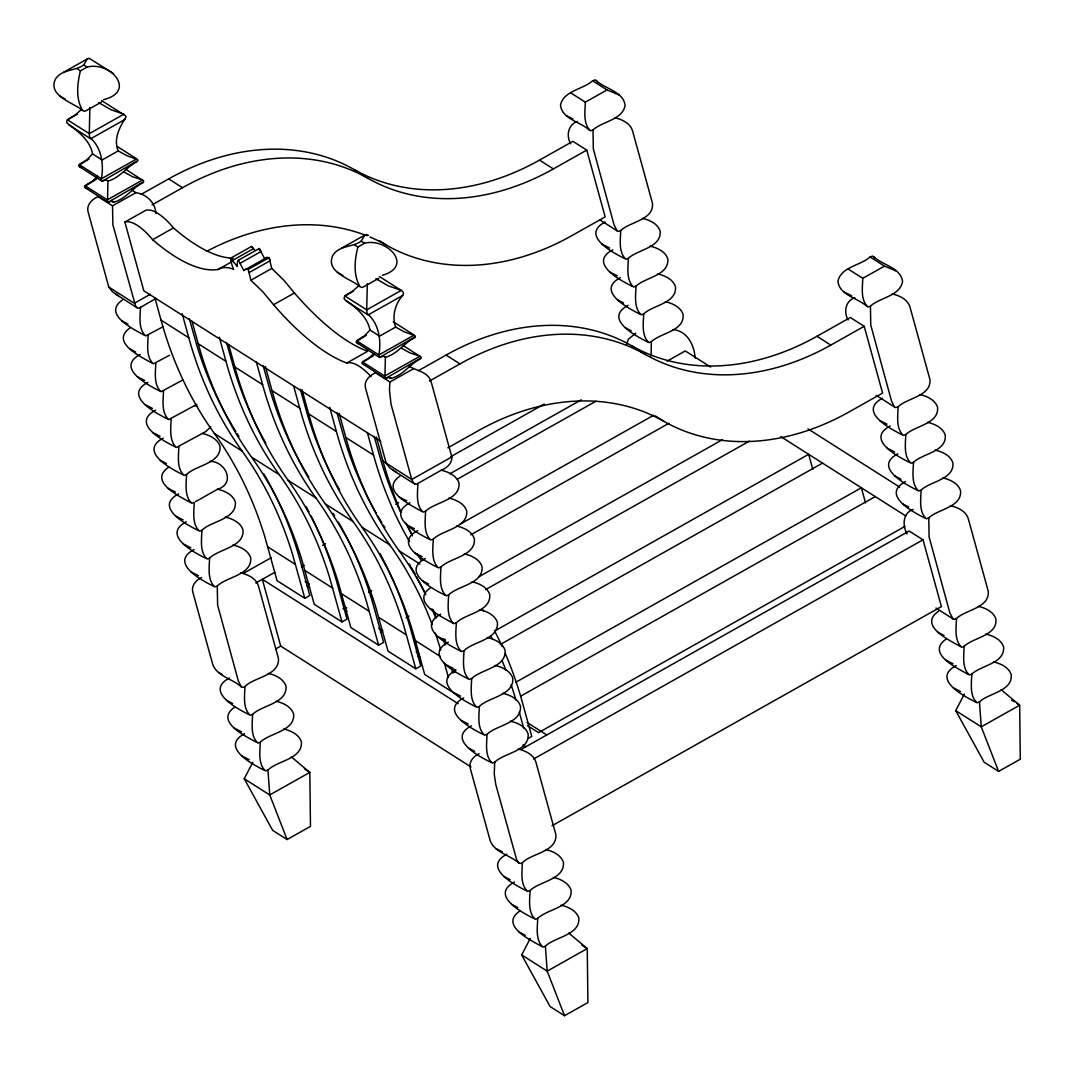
<?xml version="1.0" encoding="UTF-8"?>
<svg xmlns="http://www.w3.org/2000/svg" width="1074" height="1074" viewBox="0 0 1074 1074"><rect width="100%" height="100%" fill="white"/><g stroke="black" fill="none" stroke-linecap="round" stroke-linejoin="round"><path stroke-width="1.5" d="M155.851 213.431C155.314 202.382 146.44 194.26 135.915 192.649L112.542 205.805L112.877 224.882L135.646 306.144L137.714 308.077L139.378 307.996L155.488 298.747M140.466 307.204C140.17 316.521 138.116 329.087 145.702 335.947L163.167 326.63M148.145 335.088C147.85 344.405 145.796 356.971 153.381 363.831L169.491 355.279M155.824 362.972C155.529 372.289 153.475 384.854 161.06 391.715L182.701 380.048M163.503 390.855C163.208 400.172 161.167 412.738 168.739 419.598L196.904 404.334M171.182 418.739C170.887 428.056 168.846 440.622 176.418 447.482L205.765 431.587L210.799 426.821M178.875 446.623C178.566 455.94 176.525 468.506 184.097 475.366L186.554 474.507C195.629 465.203 221.445 463.606 219.982 446.234C217.445 438.742 209.403 435.131 202.248 433.466M186.554 474.507C186.258 483.824 184.204 496.389 191.79 503.25L194.233 502.39C193.938 511.707 191.884 524.273 199.469 531.133L201.912 530.274C210.987 520.971 236.804 519.373 235.34 502.001C232.803 494.51 224.775 490.899 217.606 489.234L195.589 501.625M201.912 530.274C201.617 539.591 199.563 552.157 207.148 559.017L209.591 558.158C218.666 548.854 244.496 547.257 243.019 529.885C240.482 522.394 232.454 518.782 225.285 517.118M209.591 558.158C209.296 567.475 207.242 580.041 214.827 586.901L217.27 586.042C226.359 576.738 252.175 575.14 250.698 557.768C248.161 550.277 240.133 546.666 232.964 545.001M217.27 586.042L217.619 605.105L238.361 680.997L241.341 686.85L243.744 687.347L244.939 686.514C253.934 677.117 279.764 675.747 278.435 658.456L258.378 585.652C255.854 578.161 247.812 574.55 240.643 572.885M244.966 686.568C244.684 695.643 242.617 708.424 250.202 715.244L252.618 714.385C261.694 705.121 287.47 703.497 285.979 686.152C283.469 678.687 275.468 675.076 268.339 673.411M252.618 714.385C252.336 723.688 250.296 736.214 257.867 743.06L260.27 742.228C269.346 732.951 295.122 731.34 293.645 713.982C291.121 706.517 283.133 702.893 275.991 701.241M260.27 742.228C259.975 751.518 257.935 764.057 265.506 770.904L267.95 770.031C277.038 760.741 302.855 759.143 301.378 741.772C298.854 734.307 290.866 730.682 283.724 729.018M413.342 368.838L389.969 381.995L389.446 389.849L391.017 404.146L411.758 479.46L413.584 483.018L416.256 484.347L441.28 470.224C446.65 468.022 452.329 463.297 451.832 456.92L431.077 381.606C427.908 371.228 415.557 370.96 408.093 365.509M417.907 483.381C417.611 492.697 415.557 505.263 423.143 512.137L425.586 511.264C434.661 501.974 460.478 500.363 459.014 482.991C456.477 475.5 448.435 471.889 441.28 470.224M425.586 511.264C425.291 520.581 423.237 533.147 430.822 540.021L433.265 539.148C442.34 529.858 468.157 528.247 466.693 510.875C464.156 503.384 456.128 499.772 448.959 498.108M433.265 539.148C432.97 548.465 430.916 561.031 438.501 567.904L440.944 567.032C450.019 557.742 475.849 556.131 474.372 538.759C471.835 531.268 463.807 527.656 456.638 525.991M440.944 567.032C440.649 576.349 438.595 588.914 446.18 595.788L448.623 594.915C457.712 585.625 483.528 584.014 482.051 566.642C479.514 559.151 471.486 555.54 464.317 553.875M448.623 594.915C448.328 604.232 446.274 616.798 453.859 623.672L456.302 622.799C465.391 613.509 491.207 611.898 489.731 594.526C487.207 587.035 479.165 583.424 471.996 581.759M456.302 622.799C456.007 632.116 453.953 644.682 461.538 651.556L463.981 650.683C473.07 641.393 498.886 639.782 497.41 622.41C494.886 614.919 486.844 611.307 479.675 609.643M463.981 650.683C463.686 660 461.632 672.566 469.217 679.439L471.661 678.567C480.749 669.277 506.566 667.666 505.089 650.294C502.565 642.802 494.523 639.191 487.354 637.526M471.661 678.567C471.365 687.884 469.325 700.449 476.896 707.323L479.34 706.45C488.428 697.16 514.245 695.549 512.768 678.177C510.244 670.686 502.202 667.075 495.033 665.41M479.34 706.45C479.044 715.767 477.004 728.333 484.575 735.207L487.032 734.334C496.107 725.044 521.924 723.433 520.46 706.061C517.923 698.57 509.882 694.959 502.713 693.294M487.032 734.334C486.737 743.651 484.683 756.217 492.254 763.09L494.711 762.218C503.787 752.928 529.603 751.317 528.139 733.945C525.602 726.454 517.561 722.842 510.405 721.178M494.711 762.218L494.255 774.018L495.745 784.382L516.661 859.75L518.782 863.026L521.172 863.523L522.38 862.691C531.375 853.306 557.205 851.924 555.862 834.632L535.819 761.828C533.281 754.337 525.24 750.726 518.084 749.061M618.785 94.848L607.052 89.934L585.343 102.151C585.048 111.441 582.981 123.993 590.566 130.827L592.996 129.941C602.339 121.295 622.222 120.113 625.122 105.534C623.538 91.384 604.877 88.954 596.258 80.537L595.063 79.892L592.62 80.778C583.276 89.424 563.407 90.605 560.494 105.185C562.091 119.335 580.739 121.765 589.371 130.182M522.394 862.744C522.125 871.819 520.044 884.614 527.643 891.42L530.059 890.574C539.135 881.298 564.897 879.687 563.42 862.341C560.91 854.837 552.815 851.293 545.753 849.534M592.996 129.941L593.331 148.977L614.086 224.896L617.08 230.803L618.275 231.447L620.718 230.561C629.512 221.794 654.133 220.009 652.482 203.281L632.425 130.451C629.901 122.973 621.859 119.375 614.704 117.724M530.059 890.574C529.764 899.864 527.737 912.403 535.308 919.25L537.698 918.418C546.773 909.141 572.563 907.517 571.086 890.158C568.562 882.694 560.574 879.082 553.432 877.418M537.698 918.418C537.416 927.708 535.376 940.247 542.947 947.08L545.391 946.221C554.466 936.917 580.282 935.32 578.819 917.948C576.295 910.484 568.307 906.872 561.165 905.207M620.718 230.561C620.423 239.851 618.356 252.403 625.927 259.237L628.371 258.351C637.164 249.584 661.785 247.799 660.148 231.071C657.61 223.593 649.582 219.995 642.427 218.344M628.371 258.351C628.075 267.641 626.008 280.193 633.593 287.026L636.023 286.154C644.83 277.374 669.438 275.588 667.8 258.861C665.262 251.383 657.234 247.785 650.079 246.147M636.023 286.154C635.727 295.431 633.673 307.996 641.245 314.816L643.688 313.944C652.482 305.177 677.09 303.378 675.452 286.651C672.928 279.173 664.887 275.575 657.731 273.937M643.688 313.944C643.38 323.234 641.326 335.786 648.897 342.619L651.341 341.733C660.134 332.967 684.756 331.181 683.104 314.454C680.58 306.963 672.539 303.378 665.383 301.727M651.341 341.733L651.072 356.018M896.226 271.024L884.479 266.124L862.784 278.341C862.476 287.617 860.422 300.17 867.993 307.003L870.437 306.13C879.781 297.485 899.663 296.303 902.563 281.71C900.979 267.574 882.318 265.13 873.686 256.713L872.504 256.082L870.061 256.954C860.717 265.6 840.835 266.782 837.935 281.375C839.519 295.511 858.18 297.954 866.812 306.372M870.437 306.13L870.772 325.154L891.527 401.072L894.521 406.992L895.716 407.623L898.146 406.751C906.953 397.984 931.561 396.185 929.923 379.458L909.866 306.64C907.329 299.149 899.3 295.565 892.145 293.914M898.146 406.751C897.851 416.027 895.797 428.593 903.368 435.413L905.812 434.54C914.605 425.774 939.226 423.975 937.575 407.247C935.051 399.77 927.01 396.172 919.854 394.534M905.812 434.54C905.503 443.831 903.449 456.383 911.021 463.216L913.464 462.33C922.257 453.564 946.879 451.778 945.241 435.051C942.704 427.559 934.662 423.975 927.506 422.324M913.464 462.33C913.169 471.62 911.101 484.173 918.673 491.006L921.116 490.12C929.909 481.353 954.531 479.568 952.893 462.84C950.356 455.363 942.328 451.765 935.172 450.113M921.116 490.12C920.821 499.41 918.753 511.962 926.338 518.796L928.768 517.923C937.575 509.143 962.183 507.358 960.545 490.63C958.008 483.152 949.98 479.554 942.824 477.917M928.768 517.923L929.104 536.946L949.859 612.865L952.853 618.772L954.048 619.416L956.491 618.543C965.284 609.764 989.906 607.978 988.255 591.25L968.198 518.42C965.674 510.942 957.632 507.344 950.477 505.706M956.491 618.543C956.196 627.82 954.128 640.373 961.7 647.206L964.143 646.333C972.937 637.567 997.558 635.768 995.92 619.04C993.383 611.562 985.355 607.965 978.199 606.327M964.143 646.333C963.848 655.61 961.78 668.176 969.366 675.009L971.795 674.123C980.602 665.356 1005.21 663.557 1003.572 646.843C1001.035 639.352 993.007 635.768 985.851 634.116M971.795 674.123C971.5 683.413 969.446 695.965 977.018 702.799L979.461 701.913C988.255 693.146 1012.863 691.361 1011.225 674.633C1008.701 667.142 1000.659 663.557 993.504 661.906M626.491 344.767L628.344 339.196L635.741 333.195M103.453 99.694C137.136 91.29 110.286 60.909 87.101 67.085L80.429 70.844C77.288 83.557 75.556 98.741 82.564 110.434L84.416 111.32L86.309 110.595L101.332 102.137M382.438 275.32C414.618 265.788 386.17 237.3 364.542 243.261L357.857 247.02C354.715 259.747 352.997 274.917 359.991 286.61L361.844 287.496L363.75 286.785L378.773 278.327M82.564 110.434C73.381 102.513 47.632 96.11 55.351 79.207C61.715 69.031 75.059 71.3 83.772 64.964L87.195 59.003L89.088 58.291L113.495 73.502M359.991 286.61C350.822 278.703 325.073 272.299 332.792 255.397C339.142 245.208 352.487 247.476 361.213 241.153L364.636 235.193L366.529 234.468L368.382 235.354M291.322 756.888L309.822 772.394L310.467 826.376L287.094 839.532L272.662 830.363L244.228 778.744L252.806 762.245M568.764 933.064L587.25 948.584L587.908 1002.552L564.535 1015.709L550.103 1006.553L521.669 954.92L530.247 938.434M1001.156 689.696L1019.656 705.215L1020.3 759.197L998.592 771.401L984.173 762.245L955.726 710.626L964.318 694.126M89.008 158.992L78.724 165.423A1.826 1.463 18.8 0 0 78.952 166.309L102.151 181.291L137.861 160.536A1.826 1.463 18.8 0 0 137.606 159.637L126.705 155.569L118.207 150.91C113.146 138.841 119.845 126.839 125.98 117.106A3.759 3.021 18.8 0 0 125.497 115.764L101.614 100.58M366.449 335.182L356.152 341.599A1.826 1.463 18.8 0 0 356.393 342.499L379.592 357.467L415.302 336.712A1.826 1.463 18.8 0 0 415.047 335.826L404.146 331.759L395.635 327.1C391.674 316.078 395.286 303.58 402.978 295.068C404.133 293.377 402.884 291.242 401.273 290.396L379.404 276.515M96.23 179.331L84.537 186.54A1.826 1.463 18.8 0 0 84.765 187.44L107.977 202.409L143.688 181.654A1.826 1.463 18.8 0 0 143.419 180.768L125.819 169.37M373.671 355.507L361.978 362.73A1.826 1.463 18.8 0 0 362.207 363.616L385.405 378.598L421.129 357.843A1.826 1.463 18.8 0 0 420.86 356.944L403.247 345.559M77.489 114.112L67.407 119.778L66.655 121.523A3.759 3.021 18.8 0 0 66.91 122.892C77.355 131.095 89.921 139.633 92.539 153.877L86.94 159.731L79.127 164.564L101.466 178.754C100.889 183.708 105.735 178.069 107.937 181.09L107.494 201.55L107.977 202.409L110.89 201.241L113.763 202.207C126.047 198.918 132.397 187.775 143.312 182.526M353.494 291.108L344.848 295.968L344.096 298.169A3.759 3.021 18.8 0 0 344.593 299.512C355.427 307.124 367.187 316.199 369.98 330.067L364.368 335.92L356.568 340.74L378.907 354.93C378.317 359.884 383.163 354.259 385.378 357.28L384.922 377.726L385.405 378.598L388.332 377.43L391.191 378.397C403.488 375.094 409.838 363.965 420.739 358.703M107.937 181.09C120.221 177.787 126.584 166.658 137.485 161.395M385.378 357.28C397.662 353.977 404.025 342.834 414.926 337.585M97.439 176.243L92.753 180.862L84.94 185.681L107.293 199.871L142.573 180.016L132.518 176.7L124.02 172.041M373.846 353.628L368.798 358.098L362.381 361.871L384.72 376.048L420.015 356.192L409.959 352.876L401.461 348.218M80.993 109.897L75.328 114.878L67.407 119.778L89.276 133.659L89.478 136.022A3.759 1.074 85.2 0 0 89.827 137.445C101.587 147.313 103.936 164.147 101.466 178.754L136.76 158.885L117.2 146.467M358.421 286.087L352.769 291.054L344.848 295.968L366.704 309.849L366.919 312.212A3.759 1.074 85.2 0 0 367.268 313.635C379.015 323.502 381.377 340.324 378.907 354.93L414.188 335.075L393.245 321.77M122.517 299.915C101.493 314.387 134.532 329.557 144.507 335.303M130.196 327.798C109.172 342.27 142.211 357.441 152.186 363.187M168.605 467.217C147.568 481.702 180.607 496.859 190.595 502.605M399.958 476.104C378.921 490.576 411.96 505.747 421.948 511.479M234.75 707.068C213.739 721.513 246.684 736.697 256.673 742.416M430.674 587.639C409.65 602.111 442.689 617.282 452.664 623.014M519.762 911.047C498.725 925.533 531.764 940.69 541.752 946.436M938.542 611.24C917.478 625.686 950.571 640.842 960.518 646.575M946.194 639.03C925.13 653.475 958.236 668.632 968.171 674.365M63.822 72.159L87.195 59.003M125.228 119.308L90.672 138.761L68.817 124.879M118.207 150.91L102.124 159.972L92.539 153.877M141.07 194.421L168.658 178.902A251.128 193.213 -57.6 0 1 354.071 169.504A251.128 193.213 -57.6 0 0 539.497 160.107L572.885 141.312L586.766 150.118L605.159 216.894L571.757 235.689A251.128 193.213 -57.6 0 1 386.345 245.087A251.128 193.213 -57.6 0 0 369.966 237.018M152.038 204.865L182.526 187.708A251.128 193.213 -57.6 0 1 367.952 178.311A251.128 193.213 -57.6 0 0 553.365 168.913L586.766 150.118M380.8 441.307L143.809 290.799L124.866 222.063L145.742 210.316A52.116 19.037 60.6 0 1 173.478 227.93A200.288 73.18 60.6 0 0 233.085 258.163M124.866 222.063A52.116 19.037 60.6 0 1 152.615 239.677L173.478 227.93M150.387 294.236L134.317 303.284L108.796 287.067L88.055 211.766C86.242 204.865 92.257 199.066 98.11 196.649L112.542 205.805M152.615 239.677A200.288 73.18 60.6 0 0 218.049 269.48A88.86 32.462 60.6 0 1 232.709 268.943L233.676 269.359L233.098 268.017A22.124 8.082 60.6 0 1 230.574 258.243L251.437 246.496L254.954 250.349M232.628 260.391L253.491 248.644L251.437 246.496M218.049 269.48L231.957 261.653M230.561 258.243L237.3 266.5A22.124 8.082 60.6 0 1 238.401 260.244L259.264 248.497L264.634 258.753A22.124 8.082 60.6 0 1 269.077 257.693L271.749 268.473L283.805 280.153L294.41 292.974A200.288 73.18 60.6 0 0 367.684 351.265L346.821 363.012A200.288 73.18 60.6 0 1 273.534 304.721L262.929 291.9L250.873 280.22L248.201 269.44L269.077 257.693L270.165 260.74L249.289 272.487M240.214 263.237L261.076 251.491L259.264 248.497A22.124 8.082 60.6 0 0 258.633 249.598M238.401 260.244L243.771 270.5L264.634 258.753M250.873 280.22L271.749 268.473M341.263 248.349L364.636 235.193M273.534 304.721L294.41 292.974M402.669 295.484L368.113 314.937L346.244 301.056M395.635 327.1L379.565 336.149L369.98 330.067M418.511 370.611L446.086 355.078A251.128 193.213 -57.6 0 1 631.512 345.68A251.128 193.213 -57.6 0 0 816.938 336.283L850.326 317.488L864.194 326.308L882.586 393.084L849.198 411.866A251.128 193.213 -57.6 0 1 663.772 421.263A251.128 193.213 -57.6 0 0 478.36 430.674L447.871 447.831M429.479 381.055L459.967 363.898A251.128 193.213 -57.6 0 1 645.38 354.501A251.128 193.213 -57.6 0 0 830.806 345.09L864.194 326.308M243.744 573.18L271.453 557.581M450.852 456.625L544.196 404.079M451.832 456.92L411.758 479.46L382.988 461.082L376.343 436.943M255.84 582.994L274.863 572.281M322.656 545.391L325.583 543.739M395.715 504.27L398.642 502.619M449.778 473.835L581.289 399.823M301.458 566.951L304.372 565.313M457.417 479.179L595.882 401.246M667.169 361.119L685.252 350.943L710.652 367.066M154.844 297.605L161.046 320.146A495.826 381.485 -57.6 0 0 214.397 433.507A495.826 381.485 -57.6 0 1 231.111 459.202L236.199 468.183A495.826 381.485 -57.6 0 1 264.728 536.45L277.065 580.685L304.815 598.299L309.822 595.479L300.505 561.689A495.826 381.485 -57.6 0 0 269.655 484.28M459.82 524.354L653.677 415.249M368.744 592.23L371.658 590.593M470.774 534.798L669.008 423.237M275.535 649.032L280.73 646.105L471.003 766.943M192.018 321.22L198.22 343.747A495.826 381.485 -57.6 0 0 251.571 457.121A495.826 381.485 -57.6 0 1 268.285 482.803L273.373 491.798A495.826 381.485 -57.6 0 1 301.901 560.064L314.239 604.3L341.988 621.913L346.996 619.094L337.679 585.29A495.826 381.485 -57.6 0 0 315.555 525.173M380.384 632.197L382.814 630.841L378.652 628.196M406.133 617.711L409.046 616.073M479.004 576.698L722.413 439.696M228.641 344.472L234.844 366.999A495.826 381.485 -57.6 0 0 288.194 480.373A495.826 381.485 -57.6 0 1 304.909 506.069L309.997 515.05A495.826 381.485 -57.6 0 1 338.525 583.316L350.862 627.552L378.612 645.165L383.619 642.346L374.302 608.555A495.826 381.485 -57.6 0 0 338.404 522.139M485.596 589.613L749.41 441.119M265.372 366.476L272.017 390.614A495.826 381.485 -57.6 0 0 325.368 503.988A495.826 381.485 -57.6 0 1 342.082 529.67L347.171 538.665A495.826 381.485 -57.6 0 1 375.699 606.917L388.036 651.153L415.786 668.78L420.793 665.961L411.476 632.156A495.826 381.485 -57.6 0 0 379.928 553.459M495.289 630.68L808.655 454.302L812.817 469.392M452.315 671.478L455.228 669.84M500.403 644.413L822.523 463.109M515.923 682.205L861.361 487.784L865.523 502.874M521.051 695.939L875.243 496.591M528.005 738.55L531.764 736.428L522.461 702.638A495.826 381.485 -57.6 0 0 505.263 653.475M904.979 526.381L538.53 732.629L527.428 725.581M522.004 748.9L909.141 531.012L923.009 539.819L941.401 606.595L551.996 825.772M533.59 758.996L923.009 539.819M140.224 354.433C115.106 367.778 147.863 385.136 159.865 391.07M147.903 382.317C122.785 395.662 155.542 413.02 167.544 418.954M155.582 410.201C130.464 423.545 163.221 440.904 175.223 446.838M163.275 438.085C138.143 451.429 170.9 468.788 182.916 474.721M178.633 493.852C153.501 507.197 186.272 524.555 198.274 530.489M217.606 489.234C235.864 483.568 225.715 461.243 209.927 461.35M186.312 521.736C161.181 535.08 193.951 552.439 205.953 558.373M193.991 549.62C168.86 562.964 201.63 580.322 213.632 586.256M201.67 577.503C196.206 579.92 191.105 585.639 192.783 591.989L212.84 664.793C217.579 676.539 232.682 678.929 241.341 686.85M409.986 502.726C384.854 516.084 417.625 533.429 429.627 539.363M417.665 530.61C392.534 543.968 425.304 561.313 437.306 567.247M425.344 558.493C400.213 571.851 432.983 589.196 444.985 595.13M229.38 678.016C204.355 691.374 237.045 708.665 249.007 714.586M440.702 614.261C415.584 627.619 448.341 644.964 460.343 650.898M244.63 733.636C219.566 747.021 252.363 764.312 264.311 770.246M448.382 642.145C423.263 655.502 456.02 672.848 468.022 678.781M456.061 670.028C430.942 683.386 463.7 700.731 475.701 706.665M463.74 697.912C438.622 711.27 471.379 728.615 483.381 734.549M471.432 725.809C446.301 739.154 479.058 756.499 491.073 762.433M479.111 753.693C473.647 756.109 468.546 761.828 470.224 768.179L490.281 840.982C495.007 852.729 510.123 855.105 518.782 863.026M506.821 854.206C481.796 867.55 514.473 884.842 526.448 890.776M514.486 882.023C489.462 895.38 522.139 912.672 534.114 918.592M577.396 121.402C568.079 124.718 566.011 135.713 570.683 143.768M605.118 222.023C579.96 235.327 612.784 252.672 624.746 258.592M612.771 249.812C587.612 263.13 620.436 280.462 632.398 286.396M620.423 277.616C595.264 290.92 628.089 308.251 640.05 314.185M628.089 305.405C602.93 318.709 635.741 336.041 647.703 341.975M854.837 297.592C845.52 300.908 843.452 311.89 848.124 319.958M882.546 398.212C857.388 411.517 890.212 428.848 902.173 434.782M890.212 426.002C865.053 439.306 897.877 456.638 909.826 462.572M897.864 453.792C872.706 467.096 905.53 484.441 917.491 490.362M905.516 481.582C880.358 494.899 913.182 512.231 925.144 518.165M913.169 509.385C902.737 513.05 902.214 525.414 907.06 533.926M956.196 665.585C931.037 678.889 963.861 696.221 975.823 702.154M79.771 167.074L81.866 167.638M85.598 188.205L87.692 188.755M357.212 343.264L359.307 343.814M673.036 329.517C687.4 331.101 694.234 344.915 695.12 358.072M194.555 405.583L197.468 406.388M502.283 851.83L496.255 848.715M572.885 119.026L566.844 115.871M851.642 295.766L844.271 292.061M609.576 248L602.205 244.295M617.241 275.79L609.857 272.084M623.578 303.029L617.523 299.874M887.017 424.176L879.646 420.471M631.23 330.819L625.175 327.664M894.669 451.966L887.299 448.261M901.005 479.205L894.951 476.051M908.658 507.009L902.616 503.854M944.033 635.419L937.978 632.264M953.014 663.759L945.63 660.054M960.666 691.549L953.296 687.843M128.034 324.16L121.98 320.992M135.713 352.044L129.659 348.875M144.708 380.478L137.338 376.759M406.791 500.9L399.407 497.168M152.387 408.362L145.017 404.643M414.47 528.784L407.086 525.052M160.066 436.245L152.696 432.527M422.149 556.668L414.765 552.935M166.43 463.579L160.375 460.41M428.513 583.988L422.444 580.819M175.438 492.013L168.054 488.294M183.117 519.897L175.733 516.178M445.186 640.319L437.816 636.587M190.796 547.78L183.412 544.062M452.866 668.203L445.495 664.47M198.475 575.664L191.091 571.945M460.545 696.086L453.174 692.354M468.224 723.97L460.853 720.238M474.587 751.29L468.533 748.122M232.588 703.483L226.533 700.315M241.583 731.864L234.199 728.145M249.155 759.667L241.784 755.948M510.029 879.673L503.974 876.505M517.695 907.49L511.64 904.321M525.267 935.293L519.212 932.125M118.422 295.592L112.461 291.806L108.796 287.067M395.85 471.781L389.889 467.982L386.237 463.256L365.496 387.942C363.683 381.042 369.684 375.242 375.551 372.826L389.969 381.995M60.01 96.11L65.393 99.238M337.451 272.286L342.821 275.414M218.814 672.539L222.224 674.566M430.137 608.703L433.547 610.77M592.62 80.778L607.052 89.934M870.061 256.954L884.479 266.124M570.925 92.995L585.343 102.151M848.353 269.171L862.784 278.341M539.497 160.107L553.365 168.913M816.938 336.283L830.806 345.09M600.191 220.076L617.08 230.803M876.209 395.366L894.521 406.992M807.984 428.888L899.676 487.113M780.905 436.688L905.758 515.963M354.071 169.504L367.952 178.311M631.512 345.68L645.38 354.501M379.404 240.683L386.345 245.087M655.449 415.987L663.772 421.263M83.772 64.964L87.101 67.085M361.213 241.153L364.542 243.261M935.964 608.045L952.853 618.772M77.1 68.723L80.429 70.844M354.527 244.912L357.857 247.02M1011.587 700.1L1014.286 701.805M1016.971 703.51L1019.656 705.215L981.26 726.829L955.726 710.626M168.658 178.902L182.526 187.708M446.086 355.078L459.967 363.898M131.981 190.152L135.915 192.649M111.025 200.476L113.763 202.207M388.452 376.665L391.191 378.397M161.046 320.146L188.782 337.76A495.826 381.485 -57.6 0 0 242.147 451.134A495.826 381.485 -57.6 0 1 258.861 476.816L263.949 485.81A495.826 381.485 -57.6 0 1 292.464 554.063L304.815 598.299M198.22 343.747L225.97 361.361A495.826 381.485 -57.6 0 0 279.321 474.735A495.826 381.485 -57.6 0 1 296.035 500.43L301.123 509.412A495.826 381.485 -57.6 0 1 329.651 577.678L341.988 621.913M234.844 366.999L262.593 384.626A495.826 381.485 -57.6 0 0 315.944 498A495.826 381.485 -57.6 0 1 332.658 523.682L337.746 532.664A495.826 381.485 -57.6 0 1 366.274 600.93L378.612 645.165M272.017 390.614L299.767 408.227A495.826 381.485 -57.6 0 0 353.118 521.602A495.826 381.485 -57.6 0 1 369.832 547.284L374.92 556.278A495.826 381.485 -57.6 0 1 403.448 624.544L415.786 668.78M301.995 389.728L308.641 413.866L336.39 431.493A495.826 381.485 -57.6 0 0 389.741 544.867A495.826 381.485 -57.6 0 1 406.455 570.549L411.543 579.53A495.826 381.485 -57.6 0 1 432.151 624.544M339.169 413.329L345.815 437.48L373.564 455.094A495.826 381.485 -57.6 0 0 409.463 541.511M115.186 293.846L137.177 307.808M392.614 470.023L414.618 483.998M214.397 433.507L242.147 451.134M251.571 457.121L279.321 474.735M288.194 480.373L315.944 498M325.368 503.988L353.118 521.602M308.641 413.866A495.826 381.485 -57.6 0 0 361.992 527.24L389.741 544.867M345.815 437.48A495.826 381.485 -57.6 0 0 399.179 550.855L419.974 564.065M267.762 546.881L295.498 564.508M304.935 570.495L332.672 588.109M341.559 593.747L369.295 611.375M378.733 617.362L406.469 634.976M361.992 527.24A495.826 381.485 -57.6 0 1 378.706 552.922L383.794 561.917A495.826 381.485 -57.6 0 1 412.322 630.183L415.356 640.614L440.327 656.469M305.123 581.504L309.285 584.149M343.975 606.179L346.741 607.938M416.108 651.985L418.873 653.744M527.079 722.453L546.773 734.965M306.869 585.518L309.634 587.277M342.928 608.421L347.09 611.066M417.84 655.986L420.619 657.744M452.409 692.032L424.66 674.418L415.356 640.614M458.249 703.752L262.338 579.329L280.73 646.105M523.092 744.913L525.911 746.712M304.439 768.984L309.822 772.394L269.749 794.948L244.228 778.744M581.88 945.174L587.25 948.584L547.19 971.138L521.669 954.92M375.94 278.703L388.278 285.832L401.273 290.396L366.704 309.849L367.335 283.536M98.499 102.513L110.837 109.655L123.832 114.22L89.276 133.659L89.894 107.36M873.686 256.713L874.813 258.055M596.258 80.537L597.372 81.879M412.134 534.516L410.12 530.972A495.826 381.485 -57.6 0 1 405.959 523.105M376.289 513.265L372.947 507.371A495.826 381.485 -57.6 0 1 344.418 439.105L336.954 412.577M336.323 484.106L339.666 490.012M265.869 443.146L262.526 437.252A495.826 381.485 -57.6 0 1 233.998 368.986L226.533 342.458M228.024 418.35L225.352 413.638A495.826 381.485 -57.6 0 1 196.824 345.372L189.36 318.844M228.695 419.531L230.44 422.632A495.826 381.485 -57.6 0 0 235.77 431.412M998.592 771.401L981.26 726.829L979.461 701.913M564.535 1015.709L547.19 971.138L545.391 946.221M287.094 839.532L269.749 794.948L267.95 770.031M515.842 699.912L514.419 695.012A495.826 381.485 -57.6 0 0 511.117 684.729M440.676 649.918L440.072 647.797A495.826 381.485 -57.6 0 0 435.279 633.163M519.225 711.887L523.656 727.984M453.859 669.048L454.745 672.27M451.644 668.297L452.986 673.116M444.421 663.061L448.422 677.546M374.141 436.178L381.606 462.719A495.826 381.485 -57.6 0 0 400.696 512.392M367.348 432.567L373.564 455.094M329.731 407.341L336.39 431.493M300.344 389.312L307.795 415.853A495.826 381.485 -57.6 0 0 335.625 482.817M293.551 385.7L299.767 408.227M263.157 365.71L270.621 392.238A495.826 381.485 -57.6 0 0 299.149 460.504L304.237 469.486A495.826 381.485 -57.6 0 0 308.788 477.031M256.377 362.086L262.593 384.626M219.311 337.223L225.97 361.361M182.137 313.621L188.782 337.76M409.207 563.944A495.826 381.485 -57.6 0 1 410.711 566.454M411.463 567.73A495.826 381.485 -57.6 0 1 415.114 574.12M416.551 576.711A495.826 381.485 -57.6 0 1 425.344 593.949M432.097 609.039A495.826 381.485 -57.6 0 1 435.52 617.469M443.226 639.084A495.826 381.485 -57.6 0 1 445.079 644.977M384.935 527.602A495.826 381.485 -57.6 0 1 383.364 525.132M381.82 522.649A495.826 381.485 -57.6 0 1 378.035 516.352M346.821 363.012A52.116 19.037 60.6 0 1 371.08 376.625M263.868 473.996A495.826 381.485 -57.6 0 1 268.956 482.991M238.925 436.326A495.826 381.485 -57.6 0 1 237.341 433.869M482.025 608.649A495.826 381.485 -57.6 0 1 483.555 611.16M494.389 630.478A495.826 381.485 -57.6 0 1 502.216 646.602M412.443 535.872A495.826 381.485 -57.6 0 1 406.402 523.911M400.777 511.627A495.826 381.485 -57.6 0 1 382.988 461.082M490.737 635.942A495.826 381.485 -57.6 0 1 492.067 638.6M502.028 660.47A495.826 381.485 -57.6 0 1 505.961 670.337M306.13 506.592A495.826 381.485 -57.6 0 1 308.923 511.828M310.963 515.788A495.826 381.485 -57.6 0 1 314.924 523.817M243.758 270.487A22.124 8.082 60.6 0 1 248.201 269.44M421.102 560.131A495.826 381.485 -57.6 0 1 417.101 554.036M399.179 550.855A495.826 381.485 -57.6 0 1 415.88 576.537L420.968 585.518A495.826 381.485 -57.6 0 1 425.814 594.714M432.916 609.562A495.826 381.485 -57.6 0 1 436.527 617.845M444.703 639.151A495.826 381.485 -57.6 0 1 446.207 643.514M333.101 513.318A495.826 381.485 -57.6 0 1 334.645 515.815M206.651 251.356A251.128 193.213 -57.6 0 1 366.878 235.77"/></g></svg>
